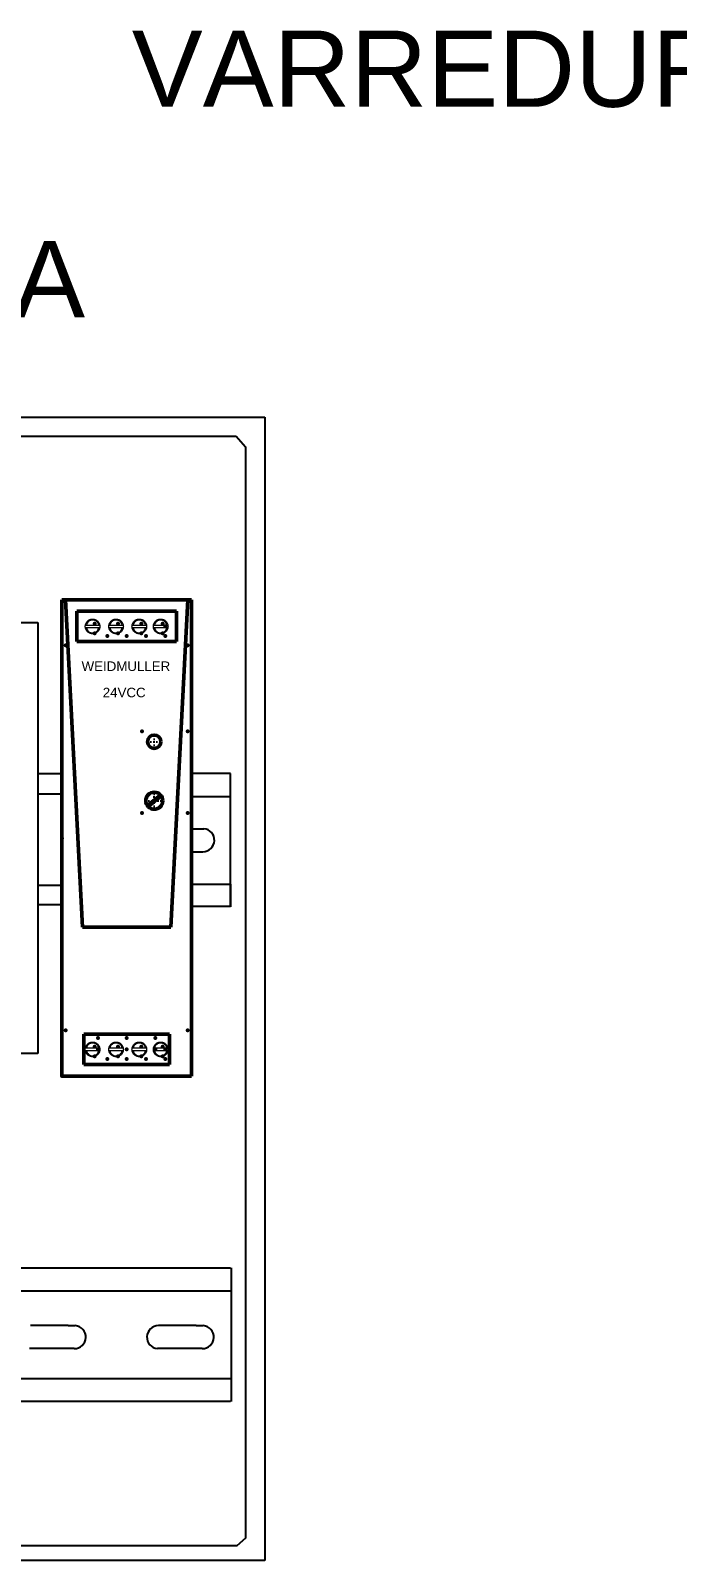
# Model space of a CAD drawing. Header units: millimetres. Extents: x -72 to 2978, y -1067 to 2817.
# Drawn here: x 1231.6 to 1401.5, y 1233.1 to 1634.6 of the extents above; entities that cross this region are included whole.
import ezdxf

# ---------------------------------------------------------------- set-up
doc = ezdxf.new("R2010")
doc.units = ezdxf.units.MM
doc.linetypes.add('Center', pattern=[1.5, 0.45, -0.5, 0.05, -0.5])
for name, color, linetype, lineweight in [('2d ConnectionPoints', 7, 'Continuous', 50), ('AM_0', 7, 'Continuous', 50), ('AM_7', 7, 'Center', 25)]:
    doc.layers.add(name, color=color, linetype=linetype, lineweight=lineweight)
doc.styles.get("Standard").update_dxf_attribs({"font": 'arial.ttf'})

# ---------------------------------------------------------------- blocks, each defined once
blk = doc.blocks.new('4_1469470000_PART5_0_in_1469470000_0')
at = {"layer": 'AM_0'}
for p, q in [((25.87, 73.81), (22.43, 70.92)), ((26.07, 73.58), (22.63, 70.69))]:
    blk.add_line(p, q, dxfattribs=at)
blk = doc.blocks.new('5_1469470000_PART4_0_in_1469470000_0')
at = {"layer": 'AM_0'}
for p, q in [((0, 125), (0, 0)), ((0.97, 125), (0, 125)), ((0.97, 125), (5.4, 39.1)), ((28.6, 39.1), (33.03, 125)), ((34, 125), (33.03, 125)), ((34, 0), (34, 125)), ((5.4, 39.1), (28.6, 39.1)), ((28.25, 11), (5.75, 11)), ((5.75, 11), (5.75, 3)), ((28.25, 11), (28.25, 3)), ((28.25, 3), (5.75, 3)), ((0, 0), (34, 0))]:
    blk.add_line(p, q, dxfattribs=at)
blk = doc.blocks.new('6_1469470000_PART3_0_in_1469470000_0')
at = {"layer": 'AM_0'}
for p, q in [((33.03, 125), (0.97, 125)), ((5.4, 39.1), (0.97, 125)), ((33.03, 125), (28.6, 39.1)), ((30.1, 122), (3.9, 122)), ((3.9, 122), (3.9, 114)), ((30.1, 122), (30.1, 114)), ((30.1, 114), (3.9, 114)), ((5.4, 39.1), (28.6, 39.1))]:
    blk.add_line(p, q, dxfattribs=at)
for centre, radius in [((24.25, 87.75), 1.75), ((24.25, 72.25), 2.25)]:
    blk.add_circle(centre, radius, dxfattribs=at)
at = {"layer": 'AM_7'}
for p, q in [((24.25, 85.91), (24.25, 89.59)), ((22.41, 87.75), (26.09, 87.75)), ((24.25, 69.89), (24.25, 74.61)), ((21.89, 72.25), (26.61, 72.25))]:
    blk.add_line(p, q, dxfattribs=at)
blk = doc.blocks.new('7_1469470000_PART2_0_in_1469470000_0')
at = {"layer": 'AM_0'}
blk.add_circle((24.25, 87.75), 1.75, dxfattribs=at)

msp = doc.modelspace()

# ---------------------------------------------------------------- linework, layer by layer
for p, q in [((984.07, 1533.12), (1293.06, 1533.12)), ((1293.06, 1533.12), (1293.06, 1233.12)), ((1211.01, 1479.28), (1233.51, 1479.28)), ((1233.51, 1479.28), (1233.51, 1366.18)), ((1233.51, 1445.33), (1233.51, 1439.33)), ((1284.07, 1433.6), (1284.07, 1439.6)), ((1233.51, 1366.18), (1211.01, 1366.18)), ((1293.06, 1233.12), (984.07, 1233.12))]:
    msp.add_line(p, q)
at = {"color": 30, "true_color": 0xf8991e}
for p, q in [((993.33, 1528.12), (1285.54, 1528.12)), ((1285.54, 1528.12), (1288.05, 1525.34)), ((1288.02, 1525.37), (1288.02, 1238.96)), ((1285.78, 1236.93), (998.35, 1236.93)), ((1288.02, 1238.96), (1285.77, 1236.92))]:
    msp.add_line(p, q, dxfattribs=at)
at = {"color": 7, "linetype": 'Continuous', "lineweight": 15}
for p, q in [((1246.22, 1478.6), (1249.48, 1478.6)), ((1249.48, 1477.85), (1246.22, 1477.85)), ((1252.38, 1478.6), (1255.64, 1478.6)), ((1255.64, 1477.85), (1252.38, 1477.85)), ((1258.49, 1478.6), (1261.75, 1478.6)), ((1261.75, 1477.85), (1258.49, 1477.85)), ((1264.1, 1478.6), (1267.36, 1478.6)), ((1267.36, 1477.85), (1264.1, 1477.85)), ((1246.22, 1367.6), (1249.48, 1367.6)), ((1249.48, 1366.85), (1246.22, 1366.85)), ((1252.38, 1367.6), (1255.64, 1367.6)), ((1255.64, 1366.85), (1252.38, 1366.85)), ((1258.49, 1367.6), (1261.75, 1367.6)), ((1261.75, 1366.85), (1258.49, 1366.85)), ((1264.1, 1367.6), (1267.36, 1367.6)), ((1267.36, 1366.85), (1264.1, 1366.85))]:
    msp.add_line(p, q, dxfattribs=at)
at = {"color": 6, "linetype": 'ByBlock'}
for p, q in [((1233.51, 1439.6), (1239.79, 1439.6)), ((1284.07, 1439.6), (1273.79, 1439.6)), ((1284.07, 1404.6), (1284.07, 1439.6)), ((1233.51, 1434.26), (1239.79, 1434.26)), ((1273.79, 1433.6), (1284.07, 1433.6)), ((1273.79, 1425.13), (1276.57, 1425.13)), ((1275.18, 1425.13), (1277.05, 1425.13)), ((1273.79, 1419.1), (1276.84, 1419.1)), ((1233.51, 1410.33), (1239.79, 1410.33)), ((1273.79, 1410.6), (1284.07, 1410.6)), ((1233.51, 1405.26), (1239.79, 1405.26)), ((1284.07, 1404.73), (1273.79, 1404.73)), ((1046.08, 1309.86), (1284.03, 1309.86)), ((1046.08, 1303.86), (1284.07, 1303.86)), ((1241.42, 1294.73), (1231.56, 1294.73)), ((1241.42, 1294.73), (1243.3, 1294.73)), ((1275.04, 1294.73), (1265.18, 1294.73)), ((1275.04, 1294.73), (1276.91, 1294.73)), ((1243.02, 1288.7), (1231.29, 1288.7)), ((1276.64, 1288.7), (1264.9, 1288.7)), ((1046.08, 1280.86), (1284.07, 1280.86)), ((1284.07, 1274.86), (1046.08, 1274.86))]:
    msp.add_line(p, q, dxfattribs=at)
at = {"color": 6}
for p, q in [((1284.07, 1433.6), (1284.07, 1439.6)), ((1284.07, 1410.6), (1284.07, 1404.6)), ((1284.28, 1309.86), (1284.28, 1274.86))]:
    msp.add_line(p, q, dxfattribs=at)
at = {"color": 6, "linetype": 'ByBlock'}
for centre, start, end in [((1276.81, 1422.12), 269.4277, 85.4019), ((1243.05, 1291.72), 269.4277, 85.4019), ((1265.15, 1291.71), 89.4277, 265.4019), ((1276.67, 1291.72), 269.4277, 85.4019)]:
    msp.add_arc(centre, 3.02, start, end, dxfattribs=at)
at = {"color": 7, "linetype": 'Continuous', "lineweight": 15}
for points, knots in [([(1247.85, 1476.3), (1247.8, 1476.3), (1247.7, 1476.3), (1247.56, 1476.32), (1247.42, 1476.35), (1247.28, 1476.39), (1247.06, 1476.46), (1246.79, 1476.61), (1246.48, 1476.86), (1246.23, 1477.16), (1246.05, 1477.5), (1245.95, 1477.86), (1245.91, 1478.23), (1245.95, 1478.59), (1246.05, 1478.95), (1246.23, 1479.29), (1246.48, 1479.6), (1246.78, 1479.85), (1247.09, 1480.01), (1247.37, 1480.1), (1247.61, 1480.14), (1247.77, 1480.15), (1247.85, 1480.15)], [0, 0, 0, 0, 0.024176, 0.048139, 0.072026, 0.095974, 0.120121, 0.185059, 0.250086, 0.315023, 0.38005, 0.439993, 0.500024, 0.559968, 0.619999, 0.684937, 0.749963, 0.814901, 0.879927, 0.92, 0.95981, 1, 1, 1, 1]), ([(1247.85, 1479.9), (1247.47, 1479.9), (1247.1, 1479.77), (1246.51, 1479.3), (1246.3, 1478.97), (1246.22, 1478.6)], [0, 0, 0, 0, 0.5, 0.5, 1, 1, 1, 1]), ([(1246.22, 1477.85), (1246.3, 1477.48), (1246.51, 1477.15), (1247.1, 1476.68), (1247.47, 1476.55), (1247.85, 1476.55)], [0, 0, 0, 0, 0.5, 0.5, 1, 1, 1, 1]), ([(1247.85, 1480.15), (1247.9, 1480.15), (1248, 1480.15), (1248.14, 1480.13), (1248.28, 1480.1), (1248.42, 1480.07), (1248.64, 1479.99), (1248.91, 1479.85), (1249.22, 1479.6), (1249.47, 1479.29), (1249.65, 1478.95), (1249.75, 1478.59), (1249.79, 1478.23), (1249.75, 1477.86), (1249.65, 1477.5), (1249.47, 1477.16), (1249.22, 1476.86), (1248.91, 1476.61), (1248.61, 1476.45), (1248.33, 1476.36), (1248.09, 1476.31), (1247.93, 1476.3), (1247.85, 1476.3)], [0, 0, 0, 0, 0.024176, 0.048139, 0.072026, 0.095974, 0.120121, 0.185059, 0.250086, 0.315023, 0.38005, 0.439993, 0.500024, 0.559968, 0.619999, 0.684937, 0.749963, 0.814901, 0.879927, 0.92, 0.95981, 1, 1, 1, 1]), ([(1249.48, 1478.6), (1249.4, 1478.97), (1249.19, 1479.3), (1248.6, 1479.77), (1248.23, 1479.9), (1247.85, 1479.9)], [0, 0, 0, 0, 0.5, 0.5, 1, 1, 1, 1]), ([(1247.85, 1476.55), (1248.23, 1476.55), (1248.6, 1476.68), (1249.19, 1477.15), (1249.4, 1477.48), (1249.48, 1477.85)], [0, 0, 0, 0, 0.5, 0.5, 1, 1, 1, 1]), ([(1254.01, 1476.3), (1253.96, 1476.3), (1253.86, 1476.3), (1253.72, 1476.32), (1253.58, 1476.35), (1253.44, 1476.39), (1253.22, 1476.46), (1252.94, 1476.61), (1252.64, 1476.86), (1252.39, 1477.16), (1252.21, 1477.5), (1252.11, 1477.86), (1252.07, 1478.23), (1252.11, 1478.59), (1252.21, 1478.95), (1252.39, 1479.29), (1252.64, 1479.6), (1252.94, 1479.85), (1253.25, 1480.01), (1253.53, 1480.1), (1253.77, 1480.14), (1253.93, 1480.15), (1254.01, 1480.15)], [0, 0, 0, 0, 0.024176, 0.048139, 0.072026, 0.095974, 0.120121, 0.185059, 0.250086, 0.315023, 0.38005, 0.439993, 0.500024, 0.559968, 0.619999, 0.684937, 0.749963, 0.814901, 0.879927, 0.92, 0.95981, 1, 1, 1, 1]), ([(1254.01, 1479.9), (1253.63, 1479.9), (1253.26, 1479.77), (1252.67, 1479.3), (1252.46, 1478.97), (1252.38, 1478.6)], [0, 0, 0, 0, 0.5, 0.5, 1, 1, 1, 1]), ([(1252.38, 1477.85), (1252.46, 1477.48), (1252.67, 1477.15), (1253.26, 1476.68), (1253.63, 1476.55), (1254.01, 1476.55)], [0, 0, 0, 0, 0.5, 0.5, 1, 1, 1, 1]), ([(1254.01, 1480.15), (1254.06, 1480.15), (1254.15, 1480.15), (1254.3, 1480.13), (1254.44, 1480.1), (1254.58, 1480.07), (1254.79, 1479.99), (1255.07, 1479.85), (1255.38, 1479.6), (1255.63, 1479.29), (1255.81, 1478.95), (1255.91, 1478.59), (1255.94, 1478.23), (1255.91, 1477.86), (1255.81, 1477.5), (1255.63, 1477.16), (1255.38, 1476.86), (1255.07, 1476.61), (1254.77, 1476.45), (1254.49, 1476.36), (1254.25, 1476.31), (1254.09, 1476.3), (1254.01, 1476.3)], [0, 0, 0, 0, 0.024176, 0.048139, 0.072026, 0.095974, 0.120121, 0.185059, 0.250086, 0.315023, 0.38005, 0.439993, 0.500024, 0.559968, 0.619999, 0.684937, 0.749963, 0.814901, 0.879927, 0.92, 0.95981, 1, 1, 1, 1]), ([(1255.64, 1478.6), (1255.56, 1478.97), (1255.35, 1479.3), (1254.75, 1479.77), (1254.39, 1479.9), (1254.01, 1479.9)], [0, 0, 0, 0, 0.5, 0.5, 1, 1, 1, 1]), ([(1254.01, 1476.55), (1254.39, 1476.55), (1254.75, 1476.68), (1255.35, 1477.15), (1255.56, 1477.48), (1255.64, 1477.85)], [0, 0, 0, 0, 0.5, 0.5, 1, 1, 1, 1]), ([(1260.12, 1476.3), (1260.07, 1476.3), (1259.97, 1476.3), (1259.83, 1476.32), (1259.69, 1476.35), (1259.55, 1476.39), (1259.33, 1476.46), (1259.06, 1476.61), (1258.75, 1476.86), (1258.5, 1477.16), (1258.32, 1477.5), (1258.22, 1477.86), (1258.18, 1478.23), (1258.22, 1478.59), (1258.32, 1478.95), (1258.5, 1479.29), (1258.75, 1479.6), (1259.06, 1479.85), (1259.36, 1480.01), (1259.64, 1480.1), (1259.88, 1480.14), (1260.04, 1480.15), (1260.12, 1480.15)], [0, 0, 0, 0, 0.024176, 0.048139, 0.072026, 0.095974, 0.120121, 0.185059, 0.250086, 0.315023, 0.38005, 0.439993, 0.500024, 0.559968, 0.619999, 0.684937, 0.749963, 0.814901, 0.879927, 0.92, 0.95981, 1, 1, 1, 1]), ([(1260.12, 1479.9), (1259.74, 1479.9), (1259.37, 1479.77), (1258.78, 1479.3), (1258.57, 1478.97), (1258.49, 1478.6)], [0, 0, 0, 0, 0.5, 0.5, 1, 1, 1, 1]), ([(1258.49, 1477.85), (1258.57, 1477.48), (1258.78, 1477.15), (1259.37, 1476.68), (1259.74, 1476.55), (1260.12, 1476.55)], [0, 0, 0, 0, 0.5, 0.5, 1, 1, 1, 1]), ([(1260.12, 1480.15), (1260.17, 1480.15), (1260.27, 1480.15), (1260.41, 1480.13), (1260.55, 1480.1), (1260.69, 1480.07), (1260.91, 1479.99), (1261.19, 1479.85), (1261.49, 1479.6), (1261.74, 1479.29), (1261.92, 1478.95), (1262.02, 1478.59), (1262.06, 1478.23), (1262.02, 1477.86), (1261.92, 1477.5), (1261.74, 1477.16), (1261.49, 1476.86), (1261.19, 1476.61), (1260.88, 1476.45), (1260.6, 1476.36), (1260.36, 1476.31), (1260.2, 1476.3), (1260.12, 1476.3)], [0, 0, 0, 0, 0.024176, 0.048139, 0.072026, 0.095974, 0.120121, 0.185059, 0.250086, 0.315023, 0.38005, 0.439993, 0.500024, 0.559968, 0.619999, 0.684937, 0.749963, 0.814901, 0.879927, 0.92, 0.95981, 1, 1, 1, 1]), ([(1261.75, 1478.6), (1261.67, 1478.97), (1261.46, 1479.3), (1260.87, 1479.77), (1260.5, 1479.9), (1260.12, 1479.9)], [0, 0, 0, 0, 0.5, 0.5, 1, 1, 1, 1]), ([(1260.12, 1476.55), (1260.5, 1476.55), (1260.87, 1476.68), (1261.46, 1477.15), (1261.67, 1477.48), (1261.75, 1477.85)], [0, 0, 0, 0, 0.5, 0.5, 1, 1, 1, 1]), ([(1265.73, 1476.3), (1265.68, 1476.3), (1265.59, 1476.3), (1265.44, 1476.32), (1265.3, 1476.35), (1265.16, 1476.39), (1264.95, 1476.46), (1264.67, 1476.61), (1264.36, 1476.86), (1264.11, 1477.16), (1263.93, 1477.5), (1263.83, 1477.86), (1263.8, 1478.23), (1263.83, 1478.59), (1263.93, 1478.95), (1264.11, 1479.29), (1264.36, 1479.6), (1264.67, 1479.85), (1264.97, 1480.01), (1265.25, 1480.1), (1265.49, 1480.14), (1265.65, 1480.15), (1265.73, 1480.15)], [0, 0, 0, 0, 0.024176, 0.048139, 0.072026, 0.095974, 0.120121, 0.185059, 0.250086, 0.315023, 0.38005, 0.439993, 0.500024, 0.559968, 0.619999, 0.684937, 0.749963, 0.814901, 0.879927, 0.92, 0.95981, 1, 1, 1, 1]), ([(1265.73, 1479.9), (1265.35, 1479.9), (1264.99, 1479.77), (1264.39, 1479.3), (1264.18, 1478.97), (1264.1, 1478.6)], [0, 0, 0, 0, 0.5, 0.5, 1, 1, 1, 1]), ([(1264.1, 1477.85), (1264.18, 1477.48), (1264.39, 1477.15), (1264.99, 1476.68), (1265.35, 1476.55), (1265.73, 1476.55)], [0, 0, 0, 0, 0.5, 0.5, 1, 1, 1, 1]), ([(1265.73, 1480.15), (1265.78, 1480.15), (1265.88, 1480.15), (1266.02, 1480.13), (1266.16, 1480.1), (1266.3, 1480.07), (1266.52, 1479.99), (1266.8, 1479.85), (1267.1, 1479.6), (1267.35, 1479.29), (1267.53, 1478.95), (1267.63, 1478.59), (1267.67, 1478.23), (1267.63, 1477.86), (1267.53, 1477.5), (1267.35, 1477.16), (1267.1, 1476.86), (1266.8, 1476.61), (1266.49, 1476.45), (1266.21, 1476.36), (1265.97, 1476.31), (1265.81, 1476.3), (1265.73, 1476.3)], [0, 0, 0, 0, 0.024176, 0.048139, 0.072026, 0.095974, 0.120121, 0.185059, 0.250086, 0.315023, 0.38005, 0.439993, 0.500024, 0.559968, 0.619999, 0.684937, 0.749963, 0.814901, 0.879927, 0.92, 0.95981, 1, 1, 1, 1]), ([(1267.36, 1478.6), (1267.28, 1478.97), (1267.07, 1479.3), (1266.48, 1479.77), (1266.11, 1479.9), (1265.73, 1479.9)], [0, 0, 0, 0, 0.5, 0.5, 1, 1, 1, 1]), ([(1265.73, 1476.55), (1266.11, 1476.55), (1266.48, 1476.68), (1267.07, 1477.15), (1267.28, 1477.48), (1267.36, 1477.85)], [0, 0, 0, 0, 0.5, 0.5, 1, 1, 1, 1]), ([(1247.85, 1365.3), (1247.8, 1365.3), (1247.7, 1365.3), (1247.56, 1365.32), (1247.42, 1365.35), (1247.28, 1365.39), (1247.06, 1365.46), (1246.79, 1365.61), (1246.48, 1365.86), (1246.23, 1366.16), (1246.05, 1366.5), (1245.95, 1366.86), (1245.91, 1367.23), (1245.95, 1367.59), (1246.05, 1367.95), (1246.23, 1368.29), (1246.48, 1368.6), (1246.78, 1368.85), (1247.09, 1369.01), (1247.37, 1369.1), (1247.61, 1369.14), (1247.77, 1369.15), (1247.85, 1369.15)], [0, 0, 0, 0, 0.024176, 0.048139, 0.072026, 0.095974, 0.120121, 0.185059, 0.250086, 0.315023, 0.38005, 0.439993, 0.500024, 0.559968, 0.619999, 0.684937, 0.749963, 0.814901, 0.879927, 0.92, 0.95981, 1, 1, 1, 1]), ([(1247.85, 1369.15), (1247.9, 1369.15), (1248, 1369.15), (1248.14, 1369.13), (1248.28, 1369.1), (1248.42, 1369.07), (1248.64, 1368.99), (1248.91, 1368.85), (1249.22, 1368.6), (1249.47, 1368.29), (1249.65, 1367.95), (1249.75, 1367.59), (1249.79, 1367.23), (1249.75, 1366.86), (1249.65, 1366.5), (1249.47, 1366.16), (1249.22, 1365.86), (1248.91, 1365.61), (1248.61, 1365.45), (1248.33, 1365.36), (1248.09, 1365.31), (1247.93, 1365.3), (1247.85, 1365.3)], [0, 0, 0, 0, 0.024176, 0.048139, 0.072026, 0.095974, 0.120121, 0.185059, 0.250086, 0.315023, 0.38005, 0.439993, 0.500024, 0.559968, 0.619999, 0.684937, 0.749963, 0.814901, 0.879927, 0.92, 0.95981, 1, 1, 1, 1]), ([(1254.01, 1365.3), (1253.96, 1365.3), (1253.86, 1365.3), (1253.72, 1365.32), (1253.58, 1365.35), (1253.44, 1365.39), (1253.22, 1365.46), (1252.94, 1365.61), (1252.64, 1365.86), (1252.39, 1366.16), (1252.21, 1366.5), (1252.11, 1366.86), (1252.07, 1367.23), (1252.11, 1367.59), (1252.21, 1367.95), (1252.39, 1368.29), (1252.64, 1368.6), (1252.94, 1368.85), (1253.25, 1369.01), (1253.53, 1369.1), (1253.77, 1369.14), (1253.93, 1369.15), (1254.01, 1369.15)], [0, 0, 0, 0, 0.024176, 0.048139, 0.072026, 0.095974, 0.120121, 0.185059, 0.250086, 0.315023, 0.38005, 0.439993, 0.500024, 0.559968, 0.619999, 0.684937, 0.749963, 0.814901, 0.879927, 0.92, 0.95981, 1, 1, 1, 1]), ([(1254.01, 1369.15), (1254.06, 1369.15), (1254.15, 1369.15), (1254.3, 1369.13), (1254.44, 1369.1), (1254.58, 1369.07), (1254.79, 1368.99), (1255.07, 1368.85), (1255.38, 1368.6), (1255.63, 1368.29), (1255.81, 1367.95), (1255.91, 1367.59), (1255.94, 1367.23), (1255.91, 1366.86), (1255.81, 1366.5), (1255.63, 1366.16), (1255.38, 1365.86), (1255.07, 1365.61), (1254.77, 1365.45), (1254.49, 1365.36), (1254.25, 1365.31), (1254.09, 1365.3), (1254.01, 1365.3)], [0, 0, 0, 0, 0.024176, 0.048139, 0.072026, 0.095974, 0.120121, 0.185059, 0.250086, 0.315023, 0.38005, 0.439993, 0.500024, 0.559968, 0.619999, 0.684937, 0.749963, 0.814901, 0.879927, 0.92, 0.95981, 1, 1, 1, 1]), ([(1260.12, 1365.3), (1260.07, 1365.3), (1259.97, 1365.3), (1259.83, 1365.32), (1259.69, 1365.35), (1259.55, 1365.39), (1259.33, 1365.46), (1259.06, 1365.61), (1258.75, 1365.86), (1258.5, 1366.16), (1258.32, 1366.5), (1258.22, 1366.86), (1258.18, 1367.23), (1258.22, 1367.59), (1258.32, 1367.95), (1258.5, 1368.29), (1258.75, 1368.6), (1259.06, 1368.85), (1259.36, 1369.01), (1259.64, 1369.1), (1259.88, 1369.14), (1260.04, 1369.15), (1260.12, 1369.15)], [0, 0, 0, 0, 0.024176, 0.048139, 0.072026, 0.095974, 0.120121, 0.185059, 0.250086, 0.315023, 0.38005, 0.439993, 0.500024, 0.559968, 0.619999, 0.684937, 0.749963, 0.814901, 0.879927, 0.92, 0.95981, 1, 1, 1, 1]), ([(1260.12, 1369.15), (1260.17, 1369.15), (1260.27, 1369.15), (1260.41, 1369.13), (1260.55, 1369.1), (1260.69, 1369.07), (1260.91, 1368.99), (1261.19, 1368.85), (1261.49, 1368.6), (1261.74, 1368.29), (1261.92, 1367.95), (1262.02, 1367.59), (1262.06, 1367.23), (1262.02, 1366.86), (1261.92, 1366.5), (1261.74, 1366.16), (1261.49, 1365.86), (1261.19, 1365.61), (1260.88, 1365.45), (1260.6, 1365.36), (1260.36, 1365.31), (1260.2, 1365.3), (1260.12, 1365.3)], [0, 0, 0, 0, 0.024176, 0.048139, 0.072026, 0.095974, 0.120121, 0.185059, 0.250086, 0.315023, 0.38005, 0.439993, 0.500024, 0.559968, 0.619999, 0.684937, 0.749963, 0.814901, 0.879927, 0.92, 0.95981, 1, 1, 1, 1]), ([(1265.73, 1365.3), (1265.68, 1365.3), (1265.59, 1365.3), (1265.44, 1365.32), (1265.3, 1365.35), (1265.16, 1365.39), (1264.95, 1365.46), (1264.67, 1365.61), (1264.36, 1365.86), (1264.11, 1366.16), (1263.93, 1366.5), (1263.83, 1366.86), (1263.8, 1367.23), (1263.83, 1367.59), (1263.93, 1367.95), (1264.11, 1368.29), (1264.36, 1368.6), (1264.67, 1368.85), (1264.97, 1369.01), (1265.25, 1369.1), (1265.49, 1369.14), (1265.65, 1369.15), (1265.73, 1369.15)], [0, 0, 0, 0, 0.024176, 0.048139, 0.072026, 0.095974, 0.120121, 0.185059, 0.250086, 0.315023, 0.38005, 0.439993, 0.500024, 0.559968, 0.619999, 0.684937, 0.749963, 0.814901, 0.879927, 0.92, 0.95981, 1, 1, 1, 1]), ([(1265.73, 1369.15), (1265.78, 1369.15), (1265.88, 1369.15), (1266.02, 1369.13), (1266.16, 1369.1), (1266.3, 1369.07), (1266.52, 1368.99), (1266.8, 1368.85), (1267.1, 1368.6), (1267.35, 1368.29), (1267.53, 1367.95), (1267.63, 1367.59), (1267.67, 1367.23), (1267.63, 1366.86), (1267.53, 1366.5), (1267.35, 1366.16), (1267.1, 1365.86), (1266.8, 1365.61), (1266.49, 1365.45), (1266.21, 1365.36), (1265.97, 1365.31), (1265.81, 1365.3), (1265.73, 1365.3)], [0, 0, 0, 0, 0.024176, 0.048139, 0.072026, 0.095974, 0.120121, 0.185059, 0.250086, 0.315023, 0.38005, 0.439993, 0.500024, 0.559968, 0.619999, 0.684937, 0.749963, 0.814901, 0.879927, 0.92, 0.95981, 1, 1, 1, 1]), ([(1247.85, 1368.9), (1247.47, 1368.9), (1247.1, 1368.77), (1246.51, 1368.3), (1246.3, 1367.97), (1246.22, 1367.6)], [0, 0, 0, 0, 0.5, 0.5, 1, 1, 1, 1]), ([(1246.22, 1366.85), (1246.3, 1366.48), (1246.51, 1366.15), (1247.1, 1365.68), (1247.47, 1365.55), (1247.85, 1365.55)], [0, 0, 0, 0, 0.5, 0.5, 1, 1, 1, 1]), ([(1249.48, 1367.6), (1249.4, 1367.97), (1249.19, 1368.3), (1248.6, 1368.77), (1248.23, 1368.9), (1247.85, 1368.9)], [0, 0, 0, 0, 0.5, 0.5, 1, 1, 1, 1]), ([(1247.85, 1365.55), (1248.23, 1365.55), (1248.6, 1365.68), (1249.19, 1366.15), (1249.4, 1366.48), (1249.48, 1366.85)], [0, 0, 0, 0, 0.5, 0.5, 1, 1, 1, 1]), ([(1254.01, 1368.9), (1253.63, 1368.9), (1253.26, 1368.77), (1252.67, 1368.3), (1252.46, 1367.97), (1252.38, 1367.6)], [0, 0, 0, 0, 0.5, 0.5, 1, 1, 1, 1]), ([(1252.38, 1366.85), (1252.46, 1366.48), (1252.67, 1366.15), (1253.26, 1365.68), (1253.63, 1365.55), (1254.01, 1365.55)], [0, 0, 0, 0, 0.5, 0.5, 1, 1, 1, 1]), ([(1255.64, 1367.6), (1255.56, 1367.97), (1255.35, 1368.3), (1254.75, 1368.77), (1254.39, 1368.9), (1254.01, 1368.9)], [0, 0, 0, 0, 0.5, 0.5, 1, 1, 1, 1]), ([(1254.01, 1365.55), (1254.39, 1365.55), (1254.75, 1365.68), (1255.35, 1366.15), (1255.56, 1366.48), (1255.64, 1366.85)], [0, 0, 0, 0, 0.5, 0.5, 1, 1, 1, 1]), ([(1260.12, 1368.9), (1259.74, 1368.9), (1259.37, 1368.77), (1258.78, 1368.3), (1258.57, 1367.97), (1258.49, 1367.6)], [0, 0, 0, 0, 0.5, 0.5, 1, 1, 1, 1]), ([(1258.49, 1366.85), (1258.57, 1366.48), (1258.78, 1366.15), (1259.37, 1365.68), (1259.74, 1365.55), (1260.12, 1365.55)], [0, 0, 0, 0, 0.5, 0.5, 1, 1, 1, 1]), ([(1261.75, 1367.6), (1261.67, 1367.97), (1261.46, 1368.3), (1260.87, 1368.77), (1260.5, 1368.9), (1260.12, 1368.9)], [0, 0, 0, 0, 0.5, 0.5, 1, 1, 1, 1]), ([(1260.12, 1365.55), (1260.5, 1365.55), (1260.87, 1365.68), (1261.46, 1366.15), (1261.67, 1366.48), (1261.75, 1366.85)], [0, 0, 0, 0, 0.5, 0.5, 1, 1, 1, 1]), ([(1265.73, 1368.9), (1265.35, 1368.9), (1264.99, 1368.77), (1264.39, 1368.3), (1264.18, 1367.97), (1264.1, 1367.6)], [0, 0, 0, 0, 0.5, 0.5, 1, 1, 1, 1]), ([(1264.1, 1366.85), (1264.18, 1366.48), (1264.39, 1366.15), (1264.99, 1365.68), (1265.35, 1365.55), (1265.73, 1365.55)], [0, 0, 0, 0, 0.5, 0.5, 1, 1, 1, 1]), ([(1267.36, 1367.6), (1267.28, 1367.97), (1267.07, 1368.3), (1266.48, 1368.77), (1266.11, 1368.9), (1265.73, 1368.9)], [0, 0, 0, 0, 0.5, 0.5, 1, 1, 1, 1]), ([(1265.73, 1365.55), (1266.11, 1365.55), (1266.48, 1365.68), (1267.07, 1366.15), (1267.28, 1366.48), (1267.36, 1366.85)], [0, 0, 0, 0, 0.5, 0.5, 1, 1, 1, 1])]:
    msp.add_open_spline(points, degree=3, knots=knots, dxfattribs=at)
for points in [[(1245.96, 1478.6), (1246.02, 1478.6), (1246.12, 1478.6), (1246.22, 1478.6)], [(1246.22, 1477.85), (1246.12, 1477.85), (1246.02, 1477.85), (1245.96, 1477.85)], [(1249.48, 1478.6), (1249.58, 1478.6), (1249.68, 1478.6), (1249.74, 1478.6)], [(1249.74, 1477.85), (1249.68, 1477.85), (1249.58, 1477.85), (1249.48, 1477.85)], [(1252.12, 1478.6), (1252.18, 1478.6), (1252.27, 1478.6), (1252.38, 1478.6)], [(1252.38, 1477.85), (1252.27, 1477.85), (1252.18, 1477.85), (1252.12, 1477.85)], [(1255.64, 1478.6), (1255.74, 1478.6), (1255.84, 1478.6), (1255.9, 1478.6)], [(1255.9, 1477.85), (1255.84, 1477.85), (1255.74, 1477.85), (1255.64, 1477.85)], [(1258.23, 1478.6), (1258.29, 1478.6), (1258.39, 1478.6), (1258.49, 1478.6)], [(1258.49, 1477.85), (1258.39, 1477.85), (1258.29, 1477.85), (1258.23, 1477.85)], [(1261.75, 1478.6), (1261.85, 1478.6), (1261.95, 1478.6), (1262.01, 1478.6)], [(1262.01, 1477.85), (1261.95, 1477.85), (1261.85, 1477.85), (1261.75, 1477.85)], [(1263.84, 1478.6), (1263.9, 1478.6), (1264, 1478.6), (1264.1, 1478.6)], [(1264.1, 1477.85), (1264, 1477.85), (1263.9, 1477.85), (1263.84, 1477.85)], [(1267.36, 1478.6), (1267.47, 1478.6), (1267.56, 1478.6), (1267.62, 1478.6)], [(1267.62, 1477.85), (1267.56, 1477.85), (1267.47, 1477.85), (1267.36, 1477.85)], [(1245.96, 1367.6), (1246.02, 1367.6), (1246.12, 1367.6), (1246.22, 1367.6)], [(1246.22, 1366.85), (1246.12, 1366.85), (1246.02, 1366.85), (1245.96, 1366.85)], [(1249.48, 1367.6), (1249.58, 1367.6), (1249.68, 1367.6), (1249.74, 1367.6)], [(1249.74, 1366.85), (1249.68, 1366.85), (1249.58, 1366.85), (1249.48, 1366.85)], [(1252.12, 1367.6), (1252.18, 1367.6), (1252.27, 1367.6), (1252.38, 1367.6)], [(1252.38, 1366.85), (1252.27, 1366.85), (1252.18, 1366.85), (1252.12, 1366.85)], [(1255.64, 1367.6), (1255.74, 1367.6), (1255.84, 1367.6), (1255.9, 1367.6)], [(1255.9, 1366.85), (1255.84, 1366.85), (1255.74, 1366.85), (1255.64, 1366.85)], [(1258.23, 1367.6), (1258.29, 1367.6), (1258.39, 1367.6), (1258.49, 1367.6)], [(1258.49, 1366.85), (1258.39, 1366.85), (1258.29, 1366.85), (1258.23, 1366.85)], [(1261.75, 1367.6), (1261.85, 1367.6), (1261.95, 1367.6), (1262.01, 1367.6)], [(1262.01, 1366.85), (1261.95, 1366.85), (1261.85, 1366.85), (1261.75, 1366.85)], [(1263.84, 1367.6), (1263.9, 1367.6), (1264, 1367.6), (1264.1, 1367.6)], [(1264.1, 1366.85), (1264, 1366.85), (1263.9, 1366.85), (1263.84, 1366.85)], [(1267.36, 1367.6), (1267.47, 1367.6), (1267.56, 1367.6), (1267.62, 1367.6)], [(1267.62, 1366.85), (1267.56, 1366.85), (1267.47, 1366.85), (1267.36, 1366.85)]]:
    msp.add_open_spline(points, degree=3, dxfattribs=at)
at = {"layer": '2d ConnectionPoints'}
for p in [(1248.37, 1478.94), (1248.37, 1478.94), (1254.53, 1478.94), (1254.53, 1478.94), (1260.64, 1478.94), (1260.64, 1478.94), (1266.25, 1478.94), (1266.25, 1478.94), (1266.95, 1478.23), (1266.95, 1478.23), (1248.37, 1476.44), (1251.71, 1475.73), (1254.53, 1476.44), (1256.79, 1475.73), (1260.64, 1476.44), (1261.87, 1475.73), (1266.25, 1476.44), (1266.95, 1475.73), (1240.79, 1473.23), (1240.79, 1473.23), (1272.79, 1473.23), (1272.79, 1473.23), (1260.79, 1450.73), (1260.79, 1450.73), (1272.79, 1450.73), (1272.79, 1450.73), (1260.79, 1429.23), (1260.79, 1429.23), (1272.79, 1429.23), (1272.79, 1429.23), (1239.79, 1422.63), (1240.79, 1372.23), (1240.79, 1372.23), (1249.29, 1370.23), (1256.79, 1370.23), (1264.29, 1370.23), (1272.79, 1372.23), (1272.79, 1372.23), (1248.37, 1367.94), (1248.37, 1367.94), (1248.37, 1365.44), (1249.29, 1367.23), (1249.29, 1367.23), (1254.53, 1367.94), (1254.53, 1367.94), (1254.53, 1365.44), (1256.79, 1367.23), (1256.79, 1367.23), (1260.64, 1367.94), (1260.64, 1367.94), (1260.64, 1365.44), (1264.29, 1367.23), (1264.29, 1367.23), (1266.25, 1367.94), (1266.25, 1367.94), (1266.25, 1365.44), (1266.95, 1367.23), (1266.95, 1367.23), (1251.71, 1364.73), (1256.79, 1364.73), (1261.87, 1364.73), (1266.95, 1364.73), (1239.79, 1360.23)]:
    msp.add_point(p, dxfattribs=at)

# ---------------------------------------------------------------- block references
for name in ['5_1469470000_PART4_0_in_1469470000_0', '6_1469470000_PART3_0_in_1469470000_0', '7_1469470000_PART2_0_in_1469470000_0', '4_1469470000_PART5_0_in_1469470000_0']:
    msp.add_blockref(name, (1239.79, 1360.23))

# ---------------------------------------------------------------- texts
at = {"color": 6, "char_height": 20, "attachment_point": 1}
for s, width, insert in [('{\\C256;VARREDURA}', 175.862, (1258.14, 1634.6)), ('{\\C256;VISTA INTERNA}', 227.5814, (1034.74, 1579.39))]:
    msp.add_mtext_dynamic_manual_height_columns(s, width=width, gutter_width=12.5, heights=[0], dxfattribs=dict(at, insert=insert))
at = {"char_height": 2.5, "attachment_point": 1}
for s, insert in [('WEIDMULLER', (1244.96, 1469.04)), ('24VCC', (1250.52, 1462.14))]:
    msp.add_mtext_dynamic_manual_height_columns(s, width=26.033, gutter_width=12.5, heights=[0], dxfattribs=dict(at, insert=insert))

doc.saveas('drawing.dxf')
